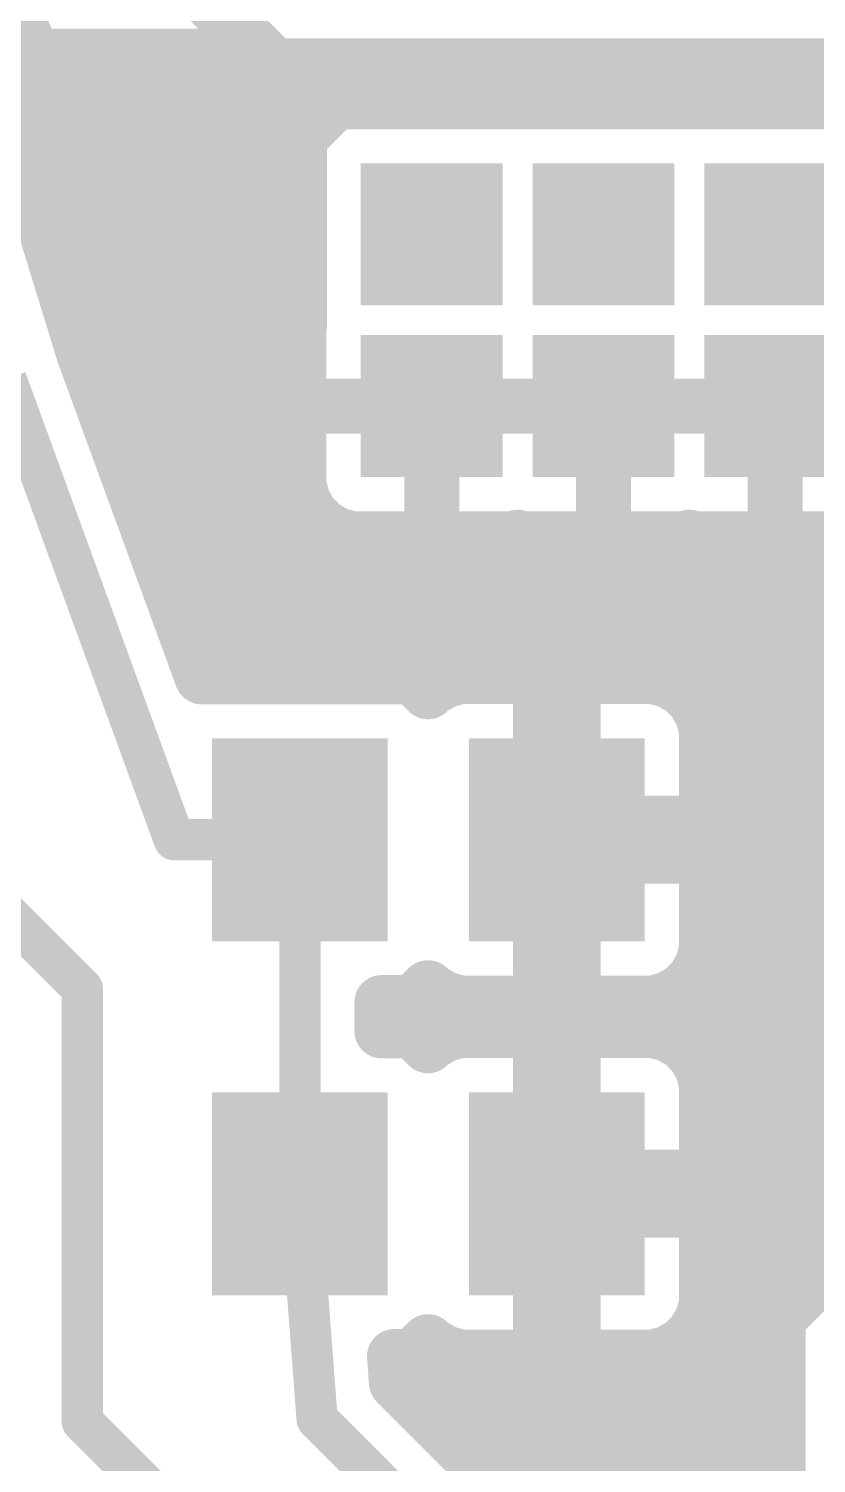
# Model space of a CAD drawing. Extents: x -40.6 to 40.6, y -25.6 to 25.6.
# Drawn here: x -8.7 to -2.87, y -17.31 to -6.71 of the extents above; entities that cross this region are included whole.
import ezdxf

# ---------------------------------------------------------------- set-up
doc = ezdxf.new("R2010")
doc.units = 0
doc.layers.add('1', color=22, linetype='CONTINUOUS')
doc.layers.add('17', color=82, linetype='CONTINUOUS')

# ---------------------------------------------------------------- blocks, each defined once
blk = doc.blocks.new('SQUAREP')
blk.add_solid([(-0.5, -0.5), (0.5, -0.5), (-0.5, 0.5), (0.5, 0.5)])
blk = doc.blocks.new('RECT')
blk.add_solid([(-0.5, -0.5), (0.5, -0.5), (-0.5, 0.5), (0.5, 0.5)])

msp = doc.modelspace()

# ---------------------------------------------------------------- linework, layer by layer
at = {"layer": '1'}
for points, const_width in [([(-8.2904, -9.1032), (-9.8605, -4.003)], 0.4064), ([(-7.0866, -10.5156), (-9.5726, -4.6182)], 0.3048), ([(-9.1602, -4.7011), (-6.8802, -6.981)], 0.4064), ([(-8.966, -6.9088), (-6.9524, -6.9088)], 0.4064), ([(-6.8802, -6.981), (-0.2508, -6.981)], 0.4064), ([(-6.4277, -7.2468), (-6.6932, -7.5123)], 0.4064), ([(0.015, -7.2468), (-6.4277, -7.2468)], 0.4064), ([(-8.8408, -7.3152), (-6.4961, -7.3152)], 0.4064), ([(-6.6932, -7.5123), (-6.6932, -8.8949)], 0.4064), ([(-8.7157, -7.7216), (-6.6932, -7.7216)], 0.4064), ([(-8.5906, -8.128), (-6.6932, -8.128)], 0.4064), ([(-8.4655, -8.5344), (-6.6932, -8.5344)], 0.4064), ([(-6.6932, -8.8949), (-6.6972, -8.9098)], 0.4064), ([(-8.3404, -8.9408), (-6.6972, -8.9408)], 0.4064), ([(-6.6972, -8.9098), (-6.6972, -9.495)], 0.4064), ([(-7.4152, -11.4968), (-8.2904, -9.1032)], 0.4064), ([(-7.62, -12.7), (-8.8646, -9.2964)], 0.3048), ([(-8.2012, -9.3472), (-6.6972, -9.3472)], 0.4064), ([(-6.6972, -9.495), (-5.715, -9.495)], 0.4064), ([(-5.715, -9.495), (-6.6972, -9.495)], 0.4064), ([(-6.6972, -9.495), (-6.6972, -10.0802)], 0.4064), ([(-4.445, -9.495), (-5.715, -9.495)], 0.4064), ([(-5.715, -9.495), (-5.715, -9.495)], 0.4064), ([(-5.715, -9.495), (-4.7328, -9.495)], 0.4064), ([(-5.715, -9.495), (-5.715, -9.495)], 0.4064), ([(-5.715, -10.4772), (-5.715, -9.495)], 0.4064), ([(-5.715, -9.495), (-5.715, -9.495)], 0.4064), ([(-5.715, -9.495), (-5.715, -10.4772)], 0.4064), ([(-4.7328, -9.495), (-4.445, -9.495)], 0.4064), ([(-4.445, -9.495), (-4.445, -9.495)], 0.4064), ([(-3.175, -9.495), (-4.445, -9.495)], 0.4064), ([(-4.445, -9.495), (-4.445, -9.495)], 0.4064), ([(-4.445, -9.495), (-3.4628, -9.495)], 0.4064), ([(-4.445, -10.4772), (-4.445, -9.495)], 0.4064), ([(-4.445, -9.495), (-4.445, -9.495)], 0.4064), ([(-4.445, -9.495), (-4.445, -10.4772)], 0.4064), ([(-3.4628, -9.495), (-3.175, -9.495)], 0.4064), ([(-3.175, -9.495), (-3.175, -9.495)], 0.4064), ([(-3.175, -10.4772), (-3.175, -9.495)], 0.4064), ([(-3.175, -9.495), (-3.175, -9.495)], 0.4064), ([(-3.175, -9.495), (-3.175, -10.4772)], 0.4064), ([(-5.715, -9.495), (-5.715, -10.7442)], 0.3048), ([(-4.445, -9.495), (-4.445, -10.7442)], 0.3048), ([(-3.175, -10.7442), (-3.175, -9.495)], 0.3048), ([(-8.0526, -9.7536), (-6.6972, -9.7536)], 0.4064), ([(-5.715, -9.7536), (-5.715, -9.7536)], 0.4064), ([(-4.445, -9.7536), (-4.445, -9.7536)], 0.4064), ([(-3.175, -9.7536), (-3.175, -9.7536)], 0.4064), ([(-7.904, -10.16), (-6.6758, -10.16)], 0.4064), ([(-6.6972, -10.0802), (-6.666, -10.1965)], 0.4064), ([(-5.715, -10.16), (-5.715, -10.16)], 0.4064), ([(-4.445, -10.16), (-4.445, -10.16)], 0.4064), ([(-3.175, -10.16), (-3.175, -10.16)], 0.4064), ([(-6.666, -10.1965), (-6.6059, -10.3007)], 0.4064), ([(-6.6059, -10.3007), (-6.5207, -10.3859)], 0.4064), ([(-6.5207, -10.3859), (-6.4165, -10.446)], 0.4064), ([(-6.4165, -10.446), (-6.3002, -10.4772)], 0.4064), ([(-6.3002, -10.4772), (-5.715, -10.4772)], 0.4064), ([(-5.715, -10.4772), (-5.1298, -10.4772)], 0.4064), ([(-5.1298, -10.4772), (-5.08, -10.4639)], 0.4064), ([(-5.08, -10.4639), (-5.0302, -10.4772)], 0.4064), ([(-5.0302, -10.4772), (-4.445, -10.4772)], 0.4064), ([(-4.445, -10.4772), (-3.8598, -10.4772)], 0.4064), ([(-3.8598, -10.4772), (-3.81, -10.4639)], 0.4064), ([(-3.81, -10.4639), (-3.7602, -10.4772)], 0.4064), ([(-3.7602, -10.4772), (-3.175, -10.4772)], 0.4064), ([(-3.175, -10.4772), (-2.5898, -10.4772)], 0.4064), ([(-7.7554, -10.5664), (10.8912, -10.5664)], 0.4064), ([(-6.4516, -10.5156), (-7.0866, -10.5156)], 0.3048), ([(-6.4516, -10.5156), (-5.588, -10.7442)], 0.3048), ([(-5.715, -10.7442), (-5.588, -10.7442)], 0.3048), ([(-5.588, -10.7442), (-4.7752, -10.7442)], 0.3048), ([(-4.7904, -10.7594), (-4.7752, -10.7442)], 0.3048), ([(-4.7752, -10.7442), (-4.3942, -10.7442)], 0.3048), ([(-4.445, -10.7442), (-4.3942, -10.7442)], 0.3048), ([(-4.3942, -10.7442), (-3.048, -10.7442)], 0.3048), ([(-3.048, -10.7442), (-3.175, -10.7442)], 0.3048), ([(-1.6256, -10.7442), (-3.048, -10.7442)], 0.3048), ([(-4.7904, -12.7), (-4.7904, -10.7594)], 0.3048), ([(-7.6068, -10.9728), (15.2661, -10.9728)], 0.4064), ([(-7.4582, -11.3792), (19.8022, -11.3792)], 0.4064), ([(-5.8527, -11.4968), (-7.4152, -11.4968)], 0.4064), ([(-5.7432, -11.6063), (-5.8527, -11.4968)], 0.4064), ([(-5.6169, -11.524), (-5.7211, -11.5841)], 0.4064), ([(-5.5006, -11.4928), (-5.6169, -11.524)], 0.4064), ([(-4.9122, -11.4928), (-5.5006, -11.4928)], 0.4064), ([(-4.9122, -12.5782), (-4.9122, -11.4928)], 0.4064), ([(-4.0802, -11.4928), (-4.6686, -11.4928)], 0.4064), ([(-4.6686, -11.4928), (-4.6686, -12.5782)], 0.4064), ([(-3.9639, -11.524), (-4.0802, -11.4928)], 0.4064), ([(-3.8597, -11.5841), (-3.9639, -11.524)], 0.4064), ([(-5.7211, -11.5841), (-5.7432, -11.6063)], 0.4064), ([(-3.7745, -11.6693), (-3.8597, -11.5841)], 0.4064), ([(-3.7144, -11.7735), (-3.7745, -11.6693)], 0.4064), ([(-4.9122, -11.7856), (-4.6686, -11.7856)], 0.4064), ([(-3.6832, -11.8898), (-3.7144, -11.7735)], 0.4064), ([(-3.7111, -11.7856), (-2.4649, -11.7856)], 0.4064), ([(-3.6832, -12.5782), (-3.6832, -11.8898)], 0.4064), ([(-8.3, -13.8), (-10.1, -12)], 0.3048), ([(-4.9122, -12.192), (-4.6686, -12.192)], 0.4064), ([(-3.6832, -12.192), (-2.643, -12.192)], 0.4064), ([(-4.6686, -12.5782), (-4.9122, -12.5782)], 0.4064), ([(-4.6686, -12.8218), (-4.6686, -12.5782)], 0.4064), ([(-4.6686, -12.5782), (-3.6832, -12.5782)], 0.4064), ([(-4.6686, -12.5984), (-2.643, -12.5984)], 0.4064), ([(-6.6904, -12.7), (-7.62, -12.7)], 0.3048), ([(-6.6904, -12.7), (-6.6904, -15.3162)], 0.3048), ([(-4.7904, -15.3162), (-4.7904, -12.7)], 0.3048), ([(-4.9122, -13.9072), (-4.9122, -12.8218)], 0.4064), ([(-4.9122, -12.8218), (-4.6686, -12.8218)], 0.4064), ([(-4.6686, -12.8218), (-4.6686, -13.9072)], 0.4064), ([(-3.6832, -12.8218), (-4.6686, -12.8218)], 0.4064), ([(-3.6832, -13.5102), (-3.6832, -12.8218)], 0.4064), ([(-4.9122, -13.0048), (-4.6686, -13.0048)], 0.4064), ([(-3.6832, -13.0048), (-2.643, -13.0048)], 0.4064), ([(-4.9122, -13.4112), (-4.6686, -13.4112)], 0.4064), ([(-3.6832, -13.4112), (-2.643, -13.4112)], 0.4064), ([(-3.7144, -13.6265), (-3.6832, -13.5102)], 0.4064), ([(-3.7745, -13.7307), (-3.7144, -13.6265)], 0.4064), ([(-3.8597, -13.8159), (-3.7745, -13.7307)], 0.4064), ([(-8.3, -17), (-8.3, -13.8)], 0.3048), ([(-5.8527, -13.9032), (-5.7432, -13.7937)], 0.4064), ([(-5.7671, -13.8176), (-5.7181, -13.8176)], 0.4064), ([(-5.7432, -13.7937), (-5.7211, -13.8159)], 0.4064), ([(-5.7211, -13.8159), (-5.6169, -13.876)], 0.4064), ([(-5.6169, -13.876), (-5.5006, -13.9072)], 0.4064), ([(-4.9122, -13.8176), (-4.6686, -13.8176)], 0.4064), ([(-4.0802, -13.9072), (-3.9639, -13.876)], 0.4064), ([(-3.9639, -13.876), (-3.8597, -13.8159)], 0.4064), ([(-3.8627, -13.8176), (-2.5606, -13.8176)], 0.4064), ([(-6.0848, -14.113), (-6.0848, -13.9032)], 0.4064), ([(-6.0848, -13.9032), (-5.8527, -13.9032)], 0.4064), ([(-5.5006, -13.9072), (-4.9122, -13.9072)], 0.4064), ([(-4.6686, -13.9072), (-4.0802, -13.9072)], 0.4064), ([(-5.8527, -14.113), (-6.0848, -14.113)], 0.4064), ([(-5.7432, -14.2225), (-5.8527, -14.113)], 0.4064), ([(-5.6169, -14.1402), (-5.7211, -14.2003)], 0.4064), ([(-5.5006, -14.109), (-5.6169, -14.1402)], 0.4064), ([(-4.9122, -14.109), (-5.5006, -14.109)], 0.4064), ([(-4.9122, -15.1944), (-4.9122, -14.109)], 0.4064), ([(-4.0802, -14.109), (-4.6686, -14.109)], 0.4064), ([(-4.6686, -14.109), (-4.6686, -15.1944)], 0.4064), ([(-3.9639, -14.1402), (-4.0802, -14.109)], 0.4064), ([(-3.8597, -14.2003), (-3.9639, -14.1402)], 0.4064), ([(-5.7211, -14.2003), (-5.7432, -14.2225)], 0.4064), ([(-4.9122, -14.224), (-4.6686, -14.224)], 0.4064), ([(-3.7745, -14.2855), (-3.8597, -14.2003)], 0.4064), ([(-3.836, -14.224), (-0.0944, -14.224)], 0.4064), ([(-3.7144, -14.3897), (-3.7745, -14.2855)], 0.4064), ([(-3.6832, -14.506), (-3.7144, -14.3897)], 0.4064), ([(-3.6832, -15.1944), (-3.6832, -14.506)], 0.4064), ([(-4.9122, -14.6304), (-4.6686, -14.6304)], 0.4064), ([(-3.6832, -14.6304), (0.312, -14.6304)], 0.4064), ([(-4.9122, -15.0368), (-4.6686, -15.0368)], 0.4064), ([(-3.6832, -15.0368), (0.3686, -15.0368)], 0.4064), ([(-4.6686, -15.1944), (-4.9122, -15.1944)], 0.4064), ([(-4.6634, -15.1892), (-4.7904, -15.3162)], 0.3048), ([(-4.6686, -15.438), (-4.6686, -15.1944)], 0.4064), ([(-4.6686, -15.1944), (-3.6832, -15.1944)], 0.4064), ([(0.1016, -15.1892), (-4.6634, -15.1892)], 0.3048), ([(-6.6904, -15.3162), (-6.5634, -16.9824)], 0.3048), ([(-4.9122, -16.5234), (-4.9122, -15.438)], 0.4064), ([(-4.9122, -15.438), (-4.6686, -15.438)], 0.4064), ([(-4.9122, -15.4432), (-4.6686, -15.4432)], 0.4064), ([(-4.6686, -15.438), (-4.6686, -16.5234)], 0.4064), ([(-3.6832, -15.438), (-4.6686, -15.438)], 0.4064), ([(-3.6832, -16.1264), (-3.6832, -15.438)], 0.4064), ([(-3.6832, -15.4432), (0.3686, -15.4432)], 0.4064), ([(-4.9122, -15.8496), (-4.6686, -15.8496)], 0.4064), ([(-3.6832, -15.8496), (0.3686, -15.8496)], 0.4064), ([(-2.8723, -15.9556), (-3.1524, -16.2357)], 0.4064), ([(-0.0761, -15.9556), (-2.8723, -15.9556)], 0.4064), ([(-3.7144, -16.2427), (-3.6832, -16.1264)], 0.4064), ([(-4.9122, -16.256), (-4.6686, -16.256)], 0.4064), ([(-3.7745, -16.3469), (-3.7144, -16.2427)], 0.4064), ([(-3.7221, -16.256), (-3.1524, -16.256)], 0.4064), ([(-3.1524, -16.2357), (-3.1524, -18.8319)], 0.4064), ([(-5.8527, -16.5194), (-5.7432, -16.4099)], 0.4064), ([(-5.7432, -16.4099), (-5.7211, -16.4321)], 0.4064), ([(-3.8597, -16.4321), (-3.7745, -16.3469)], 0.4064), ([(-5.9766, -16.7128), (-5.9913, -16.5194)], 0.4064), ([(-5.9913, -16.5194), (-5.8527, -16.5194)], 0.4064), ([(-5.7211, -16.4321), (-5.6169, -16.4922)], 0.4064), ([(-5.6169, -16.4922), (-5.5006, -16.5234)], 0.4064), ([(-5.5006, -16.5234), (-4.9122, -16.5234)], 0.4064), ([(-4.6686, -16.5234), (-4.0802, -16.5234)], 0.4064), ([(-4.0802, -16.5234), (-3.9639, -16.4922)], 0.4064), ([(-3.9639, -16.4922), (-3.8597, -16.4321)], 0.4064), ([(-5.9804, -16.6624), (-3.1524, -16.6624)], 0.4064), ([(-3.195, -19.4944), (-5.9766, -16.7128)], 0.4064), ([(-4.6, -20.7), (-8.3, -17)], 0.3048), ([(-6.5634, -16.9824), (-3.4458, -20.1)], 0.3048), ([(-5.6206, -17.0688), (-3.1524, -17.0688)], 0.4064), ([(-5.2142, -17.4752), (-3.1524, -17.4752)], 0.4064)]:
    msp.add_lwpolyline(points, dxfattribs=dict(at, const_width=const_width))
for points, const_width in [([(-6.8802, -6.8794, 1), (-6.8802, -7.0826)], 0.2032), ([(-6.9524, -7.0104, 1), (-6.9524, -6.8072)], 0.2032), ([(-6.9521, -7.0528, 1), (-6.8084, -6.9092)], 0.2032), ([(-6.4277, -7.1452, 1), (-6.4277, -7.3484)], 0.2032), ([(-6.3559, -7.3186, 1), (-6.4996, -7.175)], 0.2032), ([(-6.4961, -7.4168, 1), (-6.4961, -7.2136)], 0.2032), ([(-6.5916, -7.5123, 1), (-6.7948, -7.5123)], 0.2032), ([(-6.765, -7.4404, 1), (-6.6214, -7.5841)], 0.2032), ([(-8.7157, -7.62, 1), (-8.7157, -7.8232)], 0.2032), ([(-6.6932, -7.8232, 1), (-6.6932, -7.62)], 0.2032), ([(-8.5906, -8.0264, 1), (-8.5906, -8.2296)], 0.2032), ([(-6.6932, -8.2296, 1), (-6.6932, -8.0264)], 0.2032), ([(-8.4655, -8.4328, 1), (-8.4655, -8.636)], 0.2032), ([(-6.6932, -8.636, 1), (-6.6932, -8.4328)], 0.2032), ([(-6.5951, -8.9212, 1), (-6.7913, -8.8686)], 0.2032), ([(-8.3404, -8.8392, 1), (-8.3404, -9.0424)], 0.2032), ([(-6.5956, -8.9098, 1), (-6.7988, -8.9098)], 0.2032), ([(-6.7953, -8.8835, 1), (-6.5991, -8.9361)], 0.2032), ([(-6.7948, -8.8949, 1), (-6.5916, -8.8949)], 0.2032), ([(-6.6972, -9.0424, 1), (-6.6972, -8.8392)], 0.2032), ([(-8.195, -9.0683, 1), (-8.3858, -9.1381)], 0.2032), ([(-8.3875, -9.1331, 1), (-8.1933, -9.0733)], 0.2032), ([(-8.2012, -9.2456, 1), (-8.2012, -9.4488)], 0.2032), ([(-6.6972, -9.4488, 1), (-6.6972, -9.2456)], 0.2032), ([(-6.6972, -9.3934, 1), (-6.6972, -9.5966)], 0.2032), ([(-6.6972, -9.3934, 1), (-6.6972, -9.5966)], 0.2032), ([(-6.5956, -9.495, 1), (-6.7988, -9.495)], 0.2032), ([(-5.715, -9.3934, 1), (-5.715, -9.5966)], 0.2032), ([(-5.6134, -9.495, 1), (-5.8166, -9.495)], 0.2032), ([(-5.715, -9.3934, 1), (-5.715, -9.5966)], 0.2032), ([(-5.6134, -9.495, 1), (-5.8166, -9.495)], 0.2032), ([(-5.6134, -9.495, 1), (-5.8166, -9.495)], 0.2032), ([(-5.715, -9.3934, 1), (-5.715, -9.5966)], 0.2032), ([(-5.6134, -9.495, 1), (-5.8166, -9.495)], 0.2032), ([(-5.715, -9.5966, 1), (-5.715, -9.3934)], 0.2032), ([(-5.715, -9.5966, 1), (-5.715, -9.3934)], 0.2032), ([(-5.715, -9.5966, 1), (-5.715, -9.3934)], 0.2032), ([(-4.7328, -9.3934, 1), (-4.7328, -9.5966)], 0.2032), ([(-4.7328, -9.5966, 1), (-4.7328, -9.3934)], 0.2032), ([(-4.3434, -9.495, 1), (-4.5466, -9.495)], 0.2032), ([(-4.445, -9.3934, 1), (-4.445, -9.5966)], 0.2032), ([(-4.3434, -9.495, 1), (-4.5466, -9.495)], 0.2032), ([(-4.445, -9.3934, 1), (-4.445, -9.5966)], 0.2032), ([(-4.3434, -9.495, 1), (-4.5466, -9.495)], 0.2032), ([(-4.445, -9.3934, 1), (-4.445, -9.5966)], 0.2032), ([(-4.3434, -9.495, 1), (-4.5466, -9.495)], 0.2032), ([(-4.445, -9.5966, 1), (-4.445, -9.3934)], 0.2032), ([(-4.445, -9.5966, 1), (-4.445, -9.3934)], 0.2032), ([(-4.445, -9.5966, 1), (-4.445, -9.3934)], 0.2032), ([(-3.4628, -9.3934, 1), (-3.4628, -9.5966)], 0.2032), ([(-3.4628, -9.5966, 1), (-3.4628, -9.3934)], 0.2032), ([(-3.0734, -9.495, 1), (-3.2766, -9.495)], 0.2032), ([(-3.0734, -9.495, 1), (-3.2766, -9.495)], 0.2032), ([(-3.175, -9.3934, 1), (-3.175, -9.5966)], 0.2032), ([(-3.0734, -9.495, 1), (-3.2766, -9.495)], 0.2032), ([(-3.175, -9.5966, 1), (-3.175, -9.3934)], 0.2032), ([(-3.175, -9.5966, 1), (-3.175, -9.3934)], 0.2032), ([(-3.175, -9.5966, 1), (-3.175, -9.3934)], 0.2032), ([(-6.7988, -9.495, 1), (-6.5956, -9.495)], 0.2032), ([(-5.8166, -9.495, 1), (-5.6134, -9.495)], 0.2032), ([(-5.8166, -9.495, 1), (-5.6134, -9.495)], 0.2032), ([(-5.6388, -9.495, 1), (-5.7912, -9.495)], 0.1524), ([(-4.5466, -9.495, 1), (-4.3434, -9.495)], 0.2032), ([(-4.5466, -9.495, 1), (-4.3434, -9.495)], 0.2032), ([(-4.3688, -9.495, 1), (-4.5212, -9.495)], 0.1524), ([(-3.2766, -9.495, 1), (-3.0734, -9.495)], 0.2032), ([(-3.0988, -9.495, 1), (-3.2512, -9.495)], 0.1524), ([(-8.0526, -9.652, 1), (-8.0526, -9.8552)], 0.2032), ([(-6.6972, -9.8552, 1), (-6.6972, -9.652)], 0.2032), ([(-5.715, -9.652, 1), (-5.715, -9.8552)], 0.2032), ([(-5.715, -9.8552, 1), (-5.715, -9.652)], 0.2032), ([(-4.445, -9.652, 1), (-4.445, -9.8552)], 0.2032), ([(-4.445, -9.8552, 1), (-4.445, -9.652)], 0.2032), ([(-3.175, -9.652, 1), (-3.175, -9.8552)], 0.2032), ([(-3.175, -9.8552, 1), (-3.175, -9.652)], 0.2032), ([(-7.904, -10.0584, 1), (-7.904, -10.2616)], 0.2032), ([(-6.5991, -10.0539, 1), (-6.7953, -10.1065)], 0.2032), ([(-6.6758, -10.2616, 1), (-6.6758, -10.0584)], 0.2032), ([(-5.715, -10.0584, 1), (-5.715, -10.2616)], 0.2032), ([(-5.715, -10.2616, 1), (-5.715, -10.0584)], 0.2032), ([(-4.445, -10.0584, 1), (-4.445, -10.2616)], 0.2032), ([(-4.445, -10.2616, 1), (-4.445, -10.0584)], 0.2032), ([(-3.175, -10.0584, 1), (-3.175, -10.2616)], 0.2032), ([(-3.175, -10.2616, 1), (-3.175, -10.0584)], 0.2032), ([(-6.7988, -10.0802, 1), (-6.5956, -10.0802)], 0.2032), ([(-6.5781, -10.1457, 1), (-6.754, -10.2473)], 0.2032), ([(-6.7642, -10.2228, 1), (-6.5679, -10.1702)], 0.2032), ([(-6.534, -10.2289, 1), (-6.6777, -10.3726)], 0.2032), ([(-6.6938, -10.3515, 1), (-6.5179, -10.2499)], 0.2032), ([(-6.4699, -10.2979, 1), (-6.5715, -10.4738)], 0.2032), ([(-6.5926, -10.4577, 1), (-6.4489, -10.314)], 0.2032), ([(-6.3902, -10.3479, 1), (-6.4428, -10.5442)], 0.2032), ([(-6.4673, -10.534, 1), (-6.3657, -10.3581)], 0.2032), ([(-6.3002, -10.3756, 1), (-6.3002, -10.5788)], 0.2032), ([(-6.3265, -10.5753, 1), (-6.2739, -10.3791)], 0.2032), ([(-5.715, -10.3756, 1), (-5.715, -10.5788)], 0.2032), ([(-5.715, -10.5788, 1), (-5.715, -10.3756)], 0.2032), ([(-5.1561, -10.3791, 1), (-5.1035, -10.5753)], 0.2032), ([(-5.0537, -10.3657, 1), (-5.1063, -10.562)], 0.2032), ([(-5.0302, -10.3756, 1), (-5.0302, -10.5788)], 0.2032), ([(-5.1298, -10.5788, 1), (-5.1298, -10.3756)], 0.2032), ([(-5.0537, -10.562, 1), (-5.1063, -10.3657)], 0.2032), ([(-5.0565, -10.5753, 1), (-5.0039, -10.3791)], 0.2032), ([(-4.445, -10.3756, 1), (-4.445, -10.5788)], 0.2032), ([(-4.445, -10.5788, 1), (-4.445, -10.3756)], 0.2032), ([(-3.8861, -10.3791, 1), (-3.8335, -10.5753)], 0.2032), ([(-3.7837, -10.3657, 1), (-3.8363, -10.562)], 0.2032), ([(-3.7602, -10.3756, 1), (-3.7602, -10.5788)], 0.2032), ([(-3.8598, -10.5788, 1), (-3.8598, -10.3756)], 0.2032), ([(-3.7837, -10.562, 1), (-3.8363, -10.3657)], 0.2032), ([(-3.7865, -10.5753, 1), (-3.7339, -10.3791)], 0.2032), ([(-3.175, -10.3756, 1), (-3.175, -10.5788)], 0.2032), ([(-3.175, -10.5788, 1), (-3.175, -10.3756)], 0.2032), ([(-7.7554, -10.4648, 1), (-7.7554, -10.668)], 0.2032), ([(-7.0866, -10.4394, 1), (-7.0866, -10.5918)], 0.1524), ([(-6.4321, -10.4419, 1), (-6.4711, -10.5893)], 0.1524), ([(-6.4516, -10.5918, 1), (-6.4516, -10.4394)], 0.1524), ([(-5.8166, -10.4772, 1), (-5.6134, -10.4772)], 0.2032), ([(-5.8166, -10.4772, 1), (-5.6134, -10.4772)], 0.2032), ([(-4.5466, -10.4772, 1), (-4.3434, -10.4772)], 0.2032), ([(-4.5466, -10.4772, 1), (-4.3434, -10.4772)], 0.2032), ([(-3.2766, -10.4772, 1), (-3.0734, -10.4772)], 0.2032), ([(-3.2766, -10.4772, 1), (-3.0734, -10.4772)], 0.2032), ([(-7.1568, -10.5452, 1), (-7.0164, -10.486)], 0.1524), ([(-5.715, -10.668, 1), (-5.715, -10.8204)], 0.1524), ([(-5.588, -10.668, 1), (-5.588, -10.8204)], 0.1524), ([(-5.6075, -10.8179, 1), (-5.5685, -10.6705)], 0.1524), ([(-5.588, -10.8204, 1), (-5.588, -10.668)], 0.1524), ([(-4.7752, -10.668, 1), (-4.7752, -10.8204)], 0.1524), ([(-4.7213, -10.7981, 1), (-4.8291, -10.6903)], 0.1524), ([(-4.7752, -10.8204, 1), (-4.7752, -10.668)], 0.1524), ([(-4.445, -10.668, 1), (-4.445, -10.8204)], 0.1524), ([(-4.3942, -10.668, 1), (-4.3942, -10.8204)], 0.1524), ([(-4.3942, -10.8204, 1), (-4.3942, -10.668)], 0.1524), ([(-4.3942, -10.8204, 1), (-4.3942, -10.668)], 0.1524), ([(-3.175, -10.668, 1), (-3.175, -10.8204)], 0.1524), ([(-3.048, -10.668, 1), (-3.048, -10.8204)], 0.1524), ([(-3.048, -10.8204, 1), (-3.048, -10.668)], 0.1524), ([(-3.048, -10.8204, 1), (-3.048, -10.668)], 0.1524), ([(-5.7912, -10.7442, 1), (-5.6388, -10.7442)], 0.1524), ([(-4.7142, -10.7594, 1), (-4.8666, -10.7594)], 0.1524), ([(-4.8443, -10.7055, 1), (-4.7365, -10.8133)], 0.1524), ([(-4.5212, -10.7442, 1), (-4.3688, -10.7442)], 0.1524), ([(-3.2512, -10.7442, 1), (-3.0988, -10.7442)], 0.1524), ([(-7.6068, -10.8712, 1), (-7.6068, -11.0744)], 0.2032), ([(-7.4582, -11.2776, 1), (-7.4582, -11.4808)], 0.2032), ([(-7.4152, -11.3952, 1), (-7.4152, -11.5984)], 0.2032), ([(-5.7808, -11.425, 1), (-5.9245, -11.5686)], 0.2032), ([(-5.8527, -11.5984, 1), (-5.8527, -11.3952)], 0.2032), ([(-5.6432, -11.4258, 1), (-5.5906, -11.6221)], 0.2032), ([(-5.5661, -11.6119, 1), (-5.6677, -11.436)], 0.2032), ([(-5.5006, -11.3912, 1), (-5.5006, -11.5944)], 0.2032), ([(-5.4743, -11.5909, 1), (-5.5269, -11.3947)], 0.2032), ([(-4.8106, -11.4928, 1), (-5.0138, -11.4928)], 0.2032), ([(-4.9122, -11.5944, 1), (-4.9122, -11.3912)], 0.2032), ([(-4.6686, -11.3912, 1), (-4.6686, -11.5944)], 0.2032), ([(-4.567, -11.4928, 1), (-4.7702, -11.4928)], 0.2032), ([(-4.0539, -11.3947, 1), (-4.1065, -11.5909)], 0.2032), ([(-4.0802, -11.5944, 1), (-4.0802, -11.3912)], 0.2032), ([(-3.9131, -11.436, 1), (-4.0147, -11.6119)], 0.2032), ([(-3.9902, -11.6221, 1), (-3.9376, -11.4258)], 0.2032), ([(-7.5106, -11.5317, 1), (-7.3197, -11.4619)], 0.2032), ([(-5.8151, -11.5344, 1), (-5.6714, -11.6781)], 0.2032), ([(-5.7719, -11.4962, 1), (-5.6703, -11.6721)], 0.2032), ([(-5.8151, -11.6781, 1), (-5.6714, -11.5344)], 0.2032), ([(-5.6493, -11.656, 1), (-5.793, -11.5123)], 0.2032), ([(-3.7878, -11.5123, 1), (-3.9315, -11.656)], 0.2032), ([(-3.9105, -11.6721, 1), (-3.8089, -11.4962)], 0.2032), ([(-3.6866, -11.6185, 1), (-3.8625, -11.7201)], 0.2032), ([(-3.8464, -11.7411, 1), (-3.7027, -11.5974)], 0.2032), ([(-4.9122, -11.684, 1), (-4.9122, -11.8872)], 0.2032), ([(-4.6686, -11.8872, 1), (-4.6686, -11.684)], 0.2032), ([(-3.6162, -11.7472, 1), (-3.8125, -11.7998)], 0.2032), ([(-3.7111, -11.684, 1), (-3.7111, -11.8872)], 0.2032), ([(-3.8023, -11.8243, 1), (-3.6264, -11.7227)], 0.2032), ([(-3.5816, -11.8898, 1), (-3.7848, -11.8898)], 0.2032), ([(-3.7813, -11.9161, 1), (-3.5851, -11.8635)], 0.2032), ([(-4.9122, -12.0904, 1), (-4.9122, -12.2936)], 0.2032), ([(-4.6686, -12.2936, 1), (-4.6686, -12.0904)], 0.2032), ([(-3.6832, -12.0904, 1), (-3.6832, -12.2936)], 0.2032), ([(-4.9122, -12.4766, 1), (-4.9122, -12.6798)], 0.2032), ([(-4.567, -12.5782, 1), (-4.7702, -12.5782)], 0.2032), ([(-4.6686, -12.4766, 1), (-4.6686, -12.6798)], 0.2032), ([(-4.6686, -12.4968, 1), (-4.6686, -12.7)], 0.2032), ([(-4.6686, -12.6798, 1), (-4.6686, -12.4766)], 0.2032), ([(-3.6832, -12.6798, 1), (-3.6832, -12.4766)], 0.2032), ([(-5.0138, -12.5782, 1), (-4.8106, -12.5782)], 0.2032), ([(-4.7702, -12.5782, 1), (-4.567, -12.5782)], 0.2032), ([(-3.7848, -12.5782, 1), (-3.5816, -12.5782)], 0.2032), ([(-7.62, -12.6238, 1), (-7.62, -12.7762)], 0.1524), ([(-7.6916, -12.7262, 1), (-7.5484, -12.6738)], 0.1524), ([(-6.6142, -12.7, 1), (-6.7666, -12.7)], 0.1524), ([(-6.6904, -12.7762, 1), (-6.6904, -12.6238)], 0.1524), ([(-4.7142, -12.7, 1), (-4.8666, -12.7)], 0.1524), ([(-4.8106, -12.8218, 1), (-5.0138, -12.8218)], 0.2032), ([(-4.9122, -12.7202, 1), (-4.9122, -12.9234)], 0.2032), ([(-4.8666, -12.7, 1), (-4.7142, -12.7)], 0.1524), ([(-4.567, -12.8218, 1), (-4.7702, -12.8218)], 0.2032), ([(-4.6686, -12.7202, 1), (-4.6686, -12.9234)], 0.2032), ([(-4.7702, -12.8218, 1), (-4.567, -12.8218)], 0.2032), ([(-4.6686, -12.9234, 1), (-4.6686, -12.7202)], 0.2032), ([(-3.5816, -12.8218, 1), (-3.7848, -12.8218)], 0.2032), ([(-3.6832, -12.9234, 1), (-3.6832, -12.7202)], 0.2032), ([(-4.9122, -12.9032, 1), (-4.9122, -13.1064)], 0.2032), ([(-4.6686, -13.1064, 1), (-4.6686, -12.9032)], 0.2032), ([(-3.6832, -12.9032, 1), (-3.6832, -13.1064)], 0.2032), ([(-4.9122, -13.3096, 1), (-4.9122, -13.5128)], 0.2032), ([(-4.6686, -13.5128, 1), (-4.6686, -13.3096)], 0.2032), ([(-3.6832, -13.3096, 1), (-3.6832, -13.5128)], 0.2032), ([(-3.5851, -13.5365, 1), (-3.7813, -13.4839)], 0.2032), ([(-3.6264, -13.6773, 1), (-3.8023, -13.5757)], 0.2032), ([(-3.7848, -13.5102, 1), (-3.5816, -13.5102)], 0.2032), ([(-3.7027, -13.8026, 1), (-3.8464, -13.6589)], 0.2032), ([(-3.8125, -13.6002, 1), (-3.6162, -13.6528)], 0.2032), ([(-8.2238, -13.8, 1), (-8.3762, -13.8)], 0.1524), ([(-8.3539, -13.8539, 1), (-8.2461, -13.7461)], 0.1524), ([(-5.7671, -13.716, 1), (-5.7671, -13.9192)], 0.2032), ([(-5.6714, -13.7219, 1), (-5.8151, -13.8656)], 0.2032), ([(-5.6703, -13.7279, 1), (-5.7719, -13.9038)], 0.2032), ([(-5.6714, -13.8656, 1), (-5.8151, -13.7219)], 0.2032), ([(-5.793, -13.8877, 1), (-5.6493, -13.744)], 0.2032), ([(-5.5906, -13.7779, 1), (-5.6432, -13.9742)], 0.2032), ([(-5.7181, -13.9192, 1), (-5.7181, -13.716)], 0.2032), ([(-4.9122, -13.716, 1), (-4.9122, -13.9192)], 0.2032), ([(-4.6686, -13.9192, 1), (-4.6686, -13.716)], 0.2032), ([(-3.9376, -13.9742, 1), (-3.9902, -13.7779)], 0.2032), ([(-3.8627, -13.716, 1), (-3.8627, -13.9192)], 0.2032), ([(-3.9315, -13.744, 1), (-3.7878, -13.8877)], 0.2032), ([(-3.8089, -13.9038, 1), (-3.9105, -13.7279)], 0.2032), ([(-3.8625, -13.6799, 1), (-3.6866, -13.7815)], 0.2032), ([(-5.9832, -13.9032, 1), (-6.1864, -13.9032)], 0.2032), ([(-6.0848, -13.8016, 1), (-6.0848, -14.0048)], 0.2032), ([(-5.9245, -13.8314, 1), (-5.7808, -13.975)], 0.2032), ([(-5.8527, -14.0048, 1), (-5.8527, -13.8016)], 0.2032), ([(-5.6677, -13.964, 1), (-5.5661, -13.7881)], 0.2032), ([(-5.5006, -13.8056, 1), (-5.5006, -14.0088)], 0.2032), ([(-5.5269, -14.0053, 1), (-5.4743, -13.8091)], 0.2032), ([(-4.9122, -14.0088, 1), (-4.9122, -13.8056)], 0.2032), ([(-4.6686, -13.8056, 1), (-4.6686, -14.0088)], 0.2032), ([(-4.1065, -13.8091, 1), (-4.0539, -14.0053)], 0.2032), ([(-4.0802, -14.0088, 1), (-4.0802, -13.8056)], 0.2032), ([(-4.0147, -13.7881, 1), (-3.9131, -13.964)], 0.2032), ([(-5.0138, -13.9072, 1), (-4.8106, -13.9072)], 0.2032), ([(-4.7702, -13.9072, 1), (-4.567, -13.9072)], 0.2032), ([(-6.0848, -14.0114, 1), (-6.0848, -14.2146)], 0.2032), ([(-5.7808, -14.0412, 1), (-5.9245, -14.1848)], 0.2032), ([(-5.8527, -14.2146, 1), (-5.8527, -14.0114)], 0.2032), ([(-5.6432, -14.042, 1), (-5.5906, -14.2383)], 0.2032), ([(-5.5661, -14.2281, 1), (-5.6677, -14.0522)], 0.2032), ([(-5.5006, -14.0074, 1), (-5.5006, -14.2106)], 0.2032), ([(-5.4743, -14.2071, 1), (-5.5269, -14.0109)], 0.2032), ([(-4.8106, -14.109, 1), (-5.0138, -14.109)], 0.2032), ([(-4.9122, -14.2106, 1), (-4.9122, -14.0074)], 0.2032), ([(-4.6686, -14.0074, 1), (-4.6686, -14.2106)], 0.2032), ([(-4.567, -14.109, 1), (-4.7702, -14.109)], 0.2032), ([(-4.0539, -14.0109, 1), (-4.1065, -14.2071)], 0.2032), ([(-4.0802, -14.2106, 1), (-4.0802, -14.0074)], 0.2032), ([(-3.9131, -14.0522, 1), (-4.0147, -14.2281)], 0.2032), ([(-3.9902, -14.2383, 1), (-3.9376, -14.042)], 0.2032), ([(-6.1864, -14.113, 1), (-5.9832, -14.113)], 0.2032), ([(-5.8151, -14.1506, 1), (-5.6714, -14.2943)], 0.2032), ([(-5.7719, -14.1124, 1), (-5.6703, -14.2883)], 0.2032), ([(-5.8151, -14.2943, 1), (-5.6714, -14.1506)], 0.2032), ([(-5.6493, -14.2722, 1), (-5.793, -14.1285)], 0.2032), ([(-4.9122, -14.1224, 1), (-4.9122, -14.3256)], 0.2032), ([(-4.6686, -14.3256, 1), (-4.6686, -14.1224)], 0.2032), ([(-3.7878, -14.1285, 1), (-3.9315, -14.2722)], 0.2032), ([(-3.836, -14.1224, 1), (-3.836, -14.3256)], 0.2032), ([(-3.9105, -14.2883, 1), (-3.8089, -14.1124)], 0.2032), ([(-3.6866, -14.2347, 1), (-3.8625, -14.3363)], 0.2032), ([(-3.8464, -14.3573, 1), (-3.7027, -14.2136)], 0.2032), ([(-3.6162, -14.3634, 1), (-3.8125, -14.416)], 0.2032), ([(-3.8023, -14.4405, 1), (-3.6264, -14.3389)], 0.2032), ([(-3.5816, -14.506, 1), (-3.7848, -14.506)], 0.2032), ([(-3.7813, -14.5323, 1), (-3.5851, -14.4797)], 0.2032), ([(-4.9122, -14.5288, 1), (-4.9122, -14.732)], 0.2032), ([(-4.6686, -14.732, 1), (-4.6686, -14.5288)], 0.2032), ([(-3.6832, -14.5288, 1), (-3.6832, -14.732)], 0.2032), ([(-4.9122, -14.9352, 1), (-4.9122, -15.1384)], 0.2032), ([(-4.6686, -15.1384, 1), (-4.6686, -14.9352)], 0.2032), ([(-3.6832, -14.9352, 1), (-3.6832, -15.1384)], 0.2032), ([(-4.9122, -15.0928, 1), (-4.9122, -15.296)], 0.2032), ([(-4.567, -15.1944, 1), (-4.7702, -15.1944)], 0.2032), ([(-4.6686, -15.0928, 1), (-4.6686, -15.296)], 0.2032), ([(-4.6634, -15.113, 1), (-4.6634, -15.2654)], 0.1524), ([(-4.6095, -15.2431, 1), (-4.7173, -15.1353)], 0.1524), ([(-4.6686, -15.296, 1), (-4.6686, -15.0928)], 0.2032), ([(-3.6832, -15.296, 1), (-3.6832, -15.0928)], 0.2032), ([(-5.0138, -15.1944, 1), (-4.8106, -15.1944)], 0.2032), ([(-4.7702, -15.1944, 1), (-4.567, -15.1944)], 0.2032), ([(-3.7848, -15.1944, 1), (-3.5816, -15.1944)], 0.2032), ([(-6.6144, -15.3104, 1), (-6.7664, -15.322)], 0.1524), ([(-6.7666, -15.3162, 1), (-6.6142, -15.3162)], 0.1524), ([(-4.8106, -15.438, 1), (-5.0138, -15.438)], 0.2032), ([(-4.9122, -15.3364, 1), (-4.9122, -15.5396)], 0.2032), ([(-4.9122, -15.3416, 1), (-4.9122, -15.5448)], 0.2032), ([(-4.8443, -15.2623, 1), (-4.7365, -15.3701)], 0.1524), ([(-4.8666, -15.3162, 1), (-4.7142, -15.3162)], 0.1524), ([(-4.567, -15.438, 1), (-4.7702, -15.438)], 0.2032), ([(-4.6686, -15.3364, 1), (-4.6686, -15.5396)], 0.2032), ([(-4.6686, -15.5396, 1), (-4.6686, -15.3364)], 0.2032), ([(-4.6686, -15.5448, 1), (-4.6686, -15.3416)], 0.2032), ([(-3.5816, -15.438, 1), (-3.7848, -15.438)], 0.2032), ([(-3.6832, -15.3416, 1), (-3.6832, -15.5448)], 0.2032), ([(-3.6832, -15.5396, 1), (-3.6832, -15.3364)], 0.2032), ([(-4.7702, -15.438, 1), (-4.567, -15.438)], 0.2032), ([(-4.9122, -15.748, 1), (-4.9122, -15.9512)], 0.2032), ([(-4.6686, -15.9512, 1), (-4.6686, -15.748)], 0.2032), ([(-3.6832, -15.748, 1), (-3.6832, -15.9512)], 0.2032), ([(-2.8723, -15.854, 1), (-2.8723, -16.0572)], 0.2032), ([(-2.8004, -16.0274, 1), (-2.9441, -15.8838)], 0.2032), ([(-3.5851, -16.1527, 1), (-3.7813, -16.1001)], 0.2032), ([(-4.9122, -16.1544, 1), (-4.9122, -16.3576)], 0.2032), ([(-4.6686, -16.3576, 1), (-4.6686, -16.1544)], 0.2032), ([(-3.7221, -16.1544, 1), (-3.7221, -16.3576)], 0.2032), ([(-3.8125, -16.2164, 1), (-3.6162, -16.269)], 0.2032), ([(-3.6264, -16.2935, 1), (-3.8023, -16.1919)], 0.2032), ([(-3.7848, -16.1264, 1), (-3.5816, -16.1264)], 0.2032), ([(-3.0508, -16.2357, 1), (-3.254, -16.2357)], 0.2032), ([(-3.2242, -16.1639, 1), (-3.0806, -16.3076)], 0.2032), ([(-3.1524, -16.3576, 1), (-3.1524, -16.1544)], 0.2032), ([(-5.6714, -16.3381, 1), (-5.8151, -16.4818)], 0.2032), ([(-5.6714, -16.4818, 1), (-5.8151, -16.3381)], 0.2032), ([(-3.8625, -16.2961, 1), (-3.6866, -16.3977)], 0.2032), ([(-3.7027, -16.4188, 1), (-3.8464, -16.2751)], 0.2032), ([(-5.89, -16.5117, 1), (-6.0926, -16.5271)], 0.2032), ([(-5.9913, -16.4178, 1), (-5.9913, -16.621)], 0.2032), ([(-5.8527, -16.621, 1), (-5.8527, -16.4178)], 0.2032), ([(-5.6703, -16.3441, 1), (-5.7719, -16.52)], 0.2032), ([(-5.793, -16.5039, 1), (-5.6493, -16.3602)], 0.2032), ([(-5.5906, -16.3941, 1), (-5.6432, -16.5904)], 0.2032), ([(-5.6677, -16.5802, 1), (-5.5661, -16.4043)], 0.2032), ([(-5.5006, -16.4218, 1), (-5.5006, -16.625)], 0.2032), ([(-5.5269, -16.6215, 1), (-5.4743, -16.4253)], 0.2032), ([(-4.9122, -16.625, 1), (-4.9122, -16.4218)], 0.2032), ([(-4.6686, -16.4218, 1), (-4.6686, -16.625)], 0.2032), ([(-4.1065, -16.4253, 1), (-4.0539, -16.6215)], 0.2032), ([(-4.0802, -16.625, 1), (-4.0802, -16.4218)], 0.2032), ([(-4.0147, -16.4043, 1), (-3.9131, -16.5802)], 0.2032), ([(-3.9376, -16.5904, 1), (-3.9902, -16.3941)], 0.2032), ([(-3.9315, -16.3602, 1), (-3.7878, -16.5039)], 0.2032), ([(-3.8089, -16.52, 1), (-3.9105, -16.3441)], 0.2032), ([(-5.9245, -16.4476, 1), (-5.7808, -16.5912)], 0.2032), ([(-5.0138, -16.5234, 1), (-4.8106, -16.5234)], 0.2032), ([(-4.7702, -16.5234, 1), (-4.567, -16.5234)], 0.2032), ([(-5.9804, -16.5608, 1), (-5.9804, -16.764)], 0.2032), ([(-5.9048, -16.6409, 1), (-6.0484, -16.7846)], 0.2032), ([(-3.1524, -16.764, 1), (-3.1524, -16.5608)], 0.2032), ([(-6.0779, -16.7205, 1), (-5.8753, -16.705)], 0.2032), ([(-8.2461, -16.9461, 1), (-8.3539, -17.0539)], 0.1524), ([(-6.5095, -16.9285, 1), (-6.6173, -17.0363)], 0.1524), ([(-8.3762, -17, 1), (-8.2238, -17)], 0.1524), ([(-6.6394, -16.9882, 1), (-6.4874, -16.9766)], 0.1524), ([(-5.6206, -16.9672, 1), (-5.6206, -17.1704)], 0.2032), ([(-3.1524, -17.1704, 1), (-3.1524, -16.9672)], 0.2032), ([(-5.2142, -17.3736, 1), (-5.2142, -17.5768)], 0.2032), ([(-3.1524, -17.5768, 1), (-3.1524, -17.3736)], 0.2032)]:
    msp.add_lwpolyline(points, format="xyb", dxfattribs=dict(at, const_width=const_width))

# ---------------------------------------------------------------- block references
at = {"layer": '1', "xscale": 1.3, "yscale": 1.5}
for p in [(-6.6904, -12.7), (-4.7904, -12.7), (-6.6904, -15.3162), (-4.7904, -15.3162)]:
    msp.add_blockref('RECT', p, dxfattribs=at)
at = {"layer": '17', "xscale": 1.05, "yscale": 1.05, "rotation": 180}
for p in [(-5.715, -8.225), (-4.445, -8.225), (-3.175, -8.225), (-5.715, -9.495), (-4.445, -9.495), (-3.175, -9.495)]:
    msp.add_blockref('SQUAREP', p, dxfattribs=at)

doc.saveas('drawing.dxf')
